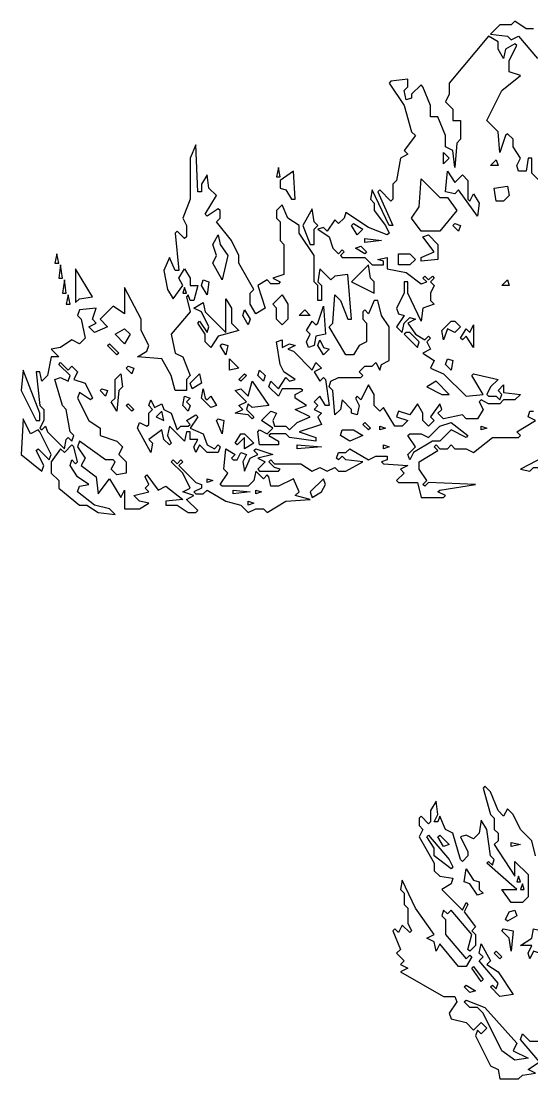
# Model space of a CAD drawing. Header units: millimetres. Extents: x -1861 to 1860, y -2 to 9002.
# Drawn here: x -1640 to -1042, y 1900 to 3142 of the extents above; entities that cross this region are included whole.
import ezdxf

# ---------------------------------------------------------------- set-up
doc = ezdxf.new("R2010")
doc.units = ezdxf.units.MM
doc.layers.add('ALMOND-DRAW-PROFILE', color=7, linetype='Continuous', lineweight=25)

msp = doc.modelspace()

# ---------------------------------------------------------------- linework, layer by layer
at = {"layer": 'ALMOND-DRAW-PROFILE'}
for points in [[(-1039.5, 3132.8), (-1048.3, 3132.8), (-1061.5, 3141.6), (-1065.9, 3137.2), (-1079.1, 3137.2), (-1090.1, 3126.2), (-1070.3, 3124), (-1065.9, 3119.6), (-1057.1, 3124), (-1035, 3097.6)], [(-1019.6, 2941.3), (-1041.7, 2963.3), (-1041.7, 2980.9), (-1046.1, 2980.9), (-1048.3, 2965.5), (-1057.1, 2965.5), (-1059.3, 2972.1), (-1054.9, 2980.9), (-1063.7, 2994.1), (-1063.7, 3002.9), (-1070.3, 3009.5), (-1072.5, 3007.3), (-1079.1, 2987.5), (-1081.3, 3011.7), (-1094.5, 3025), (-1076.9, 3060.2), (-1054.9, 3077.8), (-1068.1, 3082.2), (-1068.1, 3095.4), (-1059.3, 3113), (-1061.5, 3115.2), (-1072.5, 3108.6), (-1074.7, 3097.6), (-1081.3, 3108.6), (-1081.3, 3117.4), (-1092.3, 3124), (-1138.5, 3069), (-1138.5, 3055.8), (-1142.9, 3047), (-1134.1, 3038.2), (-1134.1, 3025), (-1125.3, 3025), (-1125.3, 3002.9), (-1129.7, 2998.5), (-1131.9, 2969.9), (-1134.1, 2989.7), (-1142.9, 2994.1), (-1142.9, 3007.3), (-1151.7, 3029.4), (-1160.5, 3029.4), (-1160.5, 3042.6), (-1169.3, 3064.6), (-1171.5, 3066.8), (-1182.6, 3055.8), (-1182.6, 3051.4), (-1189.2, 3049.2), (-1191.4, 3060.2), (-1187, 3064.6), (-1187, 3073.4), (-1206.8, 3071.2), (-1209, 3069), (-1191.4, 3042.6), (-1182.6, 3011.7), (-1178.2, 3007.3), (-1191.4, 2989.7), (-1187, 2985.3), (-1195.8, 2980.9), (-1200.2, 2954.5), (-1204.6, 2950.1), (-1204.6, 2932.5), (-1206.8, 2930.3), (-1220, 2943.5), (-1222.2, 2941.3), (-1204.6, 2901.7), (-1209, 2901.7), (-1228.8, 2943.5), (-1231, 2932.5), (-1226.6, 2928.1), (-1226.6, 2919.3), (-1213.4, 2901.7), (-1209, 2892.9), (-1211.2, 2890.7), (-1233.2, 2899.5), (-1259.6, 2917.1), (-1261.8, 2910.5), (-1268.4, 2903.9), (-1272.8, 2908.3), (-1281.6, 2895.1), (-1286, 2899.5), (-1292.6, 2897.3), (-1279.4, 2888.5), (-1275, 2875.2), (-1268.4, 2868.6), (-1264, 2873), (-1261.8, 2870.8), (-1266.2, 2866.4), (-1264, 2864.2), (-1237.6, 2864.2), (-1228.8, 2855.4), (-1215.6, 2855.4), (-1215.6, 2859.8), (-1222.2, 2862), (-1211.2, 2864.2), (-1211.2, 2851), (-1189.2, 2846.6), (-1171.5, 2833.4), (-1164.9, 2835.6), (-1169.3, 2840), (-1167.1, 2842.2), (-1162.7, 2837.8), (-1158.3, 2842.2), (-1156.1, 2840), (-1160.5, 2835.6), (-1156.1, 2831.2), (-1160.5, 2822.4), (-1160.5, 2813.6), (-1156.1, 2809.2), (-1169.3, 2804.8), (-1171.5, 2789.4), (-1187, 2822.4), (-1187, 2835.6), (-1191.4, 2835.6), (-1191.4, 2822.4), (-1200.2, 2804.8), (-1198, 2798.2), (-1191.4, 2796), (-1200.2, 2782.8), (-1193.6, 2776.2), (-1191.4, 2787.2), (-1184.8, 2793.8), (-1178.2, 2791.6), (-1187, 2787.2), (-1178.2, 2774), (-1167.1, 2767.4), (-1162.7, 2771.8), (-1160.5, 2769.6), (-1164.9, 2765.2), (-1160.5, 2756.4), (-1169.3, 2752), (-1156.1, 2743.2), (-1160.5, 2734.3), (-1145.1, 2727.7), (-1118.7, 2701.3), (-1098.9, 2703.5), (-1112.1, 2725.5), (-1109.9, 2727.7), (-1081.3, 2721.1), (-1090.1, 2712.3), (-1094.5, 2703.5), (-1092.3, 2701.3), (-1083.5, 2701.3), (-1079.1, 2696.9), (-1076.9, 2703.5), (-1081.3, 2707.9), (-1074.7, 2714.5), (-1074.7, 2705.7), (-1054.9, 2703.5), (-1061.5, 2696.9), (-1074.7, 2696.9), (-1079.1, 2692.5), (-1092.3, 2692.5), (-1101.1, 2696.9), (-1103.3, 2694.7), (-1098.9, 2685.9), (-1105.5, 2674.9), (-1118.7, 2674.9), (-1123.1, 2679.3), (-1145.1, 2674.9), (-1151.7, 2681.5), (-1147.3, 2685.9), (-1149.5, 2692.5), (-1160.5, 2677.1), (-1156.1, 2672.7), (-1162.7, 2666.1), (-1169.3, 2672.7), (-1169.3, 2681.5), (-1175.9, 2692.5), (-1184.8, 2679.3), (-1198, 2683.7), (-1200.2, 2677.1), (-1187, 2672.7), (-1193.6, 2666.1), (-1202.4, 2666.1), (-1215.6, 2688.1), (-1220, 2683.7), (-1226.6, 2690.3), (-1226.6, 2703.5), (-1233.2, 2714.5), (-1242, 2696.9), (-1246.4, 2701.3), (-1248.6, 2699.1), (-1244.2, 2690.3), (-1246.4, 2679.3), (-1253, 2681.5), (-1253, 2685.9), (-1264, 2696.9), (-1266.2, 2685.9), (-1272.8, 2679.3), (-1275, 2707.9), (-1279.4, 2712.3), (-1277.2, 2718.9), (-1268.4, 2723.3), (-1242, 2723.3), (-1239.8, 2725.5), (-1244.2, 2729.9), (-1237.6, 2736.5), (-1228.8, 2736.5), (-1224.4, 2740.9), (-1220, 2732.1), (-1217.8, 2738.7), (-1209, 2743.2), (-1209, 2782.8), (-1217.8, 2796), (-1222.2, 2813.6), (-1226.6, 2813.6), (-1233.2, 2798.2), (-1237.6, 2802.6), (-1239.8, 2800.4), (-1239.8, 2791.6), (-1235.4, 2787.2), (-1235.4, 2765.2), (-1244.2, 2760.8), (-1250.8, 2749.8), (-1259.6, 2749.8), (-1279.4, 2782.8), (-1275, 2787.2), (-1272.8, 2820.2), (-1266.2, 2813.6), (-1257.4, 2791.6), (-1253, 2791.6), (-1257.4, 2844.4), (-1272.8, 2842.2), (-1277.2, 2837.8), (-1290.4, 2851), (-1292.6, 2835.6), (-1288.2, 2831.2), (-1288.2, 2813.6), (-1292.6, 2813.6), (-1292.6, 2831.2), (-1297, 2835.6), (-1297, 2866.4), (-1314.6, 2892.9), (-1314.6, 2901.7), (-1327.9, 2910.5), (-1334.5, 2925.9), (-1341.1, 2919.3), (-1341.1, 2910.5), (-1336.7, 2906.1), (-1336.7, 2884.1), (-1332.3, 2879.6), (-1332.3, 2844.4), (-1345.5, 2840), (-1336.7, 2835.6), (-1338.9, 2833.4), (-1347.7, 2833.4), (-1352.1, 2837.8), (-1363.1, 2831.2), (-1354.3, 2804.8), (-1365.3, 2798.2), (-1371.9, 2809.2), (-1371.9, 2822.4), (-1367.5, 2826.8), (-1385.1, 2857.6), (-1385.1, 2866.4), (-1393.9, 2884.1), (-1411.5, 2906.1), (-1407.1, 2910.5), (-1407.1, 2919.3), (-1409.3, 2921.5), (-1422.5, 2912.7), (-1424.7, 2914.9), (-1411.5, 2936.9), (-1420.3, 2945.7), (-1422.5, 2961.1), (-1429.1, 2950.1), (-1429.1, 2941.3), (-1433.5, 2941.3), (-1435.7, 2996.3), (-1442.3, 2980.9), (-1442.3, 2932.5), (-1451.1, 2910.5), (-1446.7, 2901.7), (-1446.7, 2888.5), (-1448.9, 2886.3), (-1457.7, 2895.1), (-1460, 2892.9), (-1455.5, 2848.8), (-1460, 2848.8), (-1466.6, 2864.2), (-1473.2, 2848.8), (-1468.8, 2826.8), (-1462.2, 2815.8), (-1451.1, 2831.2), (-1455.5, 2840), (-1448.9, 2851), (-1442.3, 2840), (-1442.3, 2831.2), (-1433.5, 2831.2), (-1437.9, 2813.6), (-1442.3, 2813.6), (-1444.5, 2820.2), (-1446.7, 2818), (-1442.3, 2800.4), (-1464.4, 2774), (-1460, 2752), (-1451.1, 2747.6), (-1442.3, 2725.5), (-1446.7, 2721.1), (-1446.7, 2707.9), (-1460, 2707.9), (-1464.4, 2725.5), (-1475.4, 2745.4), (-1504, 2747.6), (-1493, 2754.2), (-1490.8, 2760.8), (-1499.6, 2778.4), (-1499.6, 2791.6), (-1519.4, 2829), (-1519.4, 2798.2), (-1532.6, 2807), (-1548, 2791.6), (-1539.2, 2782.8), (-1554.6, 2776.2), (-1561.2, 2782.8), (-1552.4, 2787.2), (-1556.8, 2791.6), (-1552.4, 2804.8), (-1572.2, 2802.6), (-1574.4, 2796), (-1570, 2791.6), (-1565.6, 2769.6), (-1572.2, 2763), (-1581, 2767.4), (-1594.2, 2758.6), (-1605.3, 2756.4), (-1596.4, 2747.6), (-1605.3, 2747.6), (-1609.7, 2725.5), (-1616.3, 2718.9), (-1618.5, 2729.9), (-1622.9, 2729.9), (-1618.5, 2690.3), (-1614.1, 2685.9), (-1614.1, 2672.7), (-1618.5, 2663.9), (-1616.3, 2661.7), (-1611.9, 2666.1), (-1609.7, 2659.5), (-1589.8, 2639.7), (-1587.6, 2650.7), (-1585.4, 2652.9), (-1581, 2648.5), (-1578.8, 2655.1), (-1583.2, 2659.5), (-1587.6, 2685.9), (-1592, 2690.3), (-1600.9, 2721.1), (-1594.2, 2723.3), (-1585.4, 2718.9), (-1583.2, 2725.5), (-1596.4, 2738.7), (-1594.2, 2740.9), (-1585.4, 2732.1), (-1581, 2736.5), (-1574.4, 2729.9), (-1578.8, 2721.1), (-1565.6, 2716.7), (-1556.8, 2699.1), (-1559, 2696.9), (-1572.2, 2705.7), (-1574.4, 2699.1), (-1561.2, 2672.7), (-1548, 2663.9), (-1548, 2655.1), (-1528.2, 2648.5), (-1521.6, 2641.9), (-1526, 2633.1), (-1517.2, 2624.3), (-1517.2, 2611.1), (-1528.2, 2608.9), (-1534.8, 2615.5), (-1530.4, 2624.3), (-1532.6, 2626.5), (-1541.4, 2626.5), (-1572.2, 2648.5), (-1574.4, 2641.9), (-1565.6, 2628.7), (-1570, 2619.9), (-1552.4, 2606.7), (-1550.2, 2586.8), (-1537, 2604.5), (-1523.8, 2582.4), (-1519.4, 2591.2), (-1519.4, 2569.2), (-1501.8, 2569.2), (-1490.8, 2575.8), (-1501.8, 2578), (-1508.4, 2584.6), (-1490.8, 2589), (-1495.2, 2593.4), (-1490.8, 2597.8), (-1495.2, 2606.7), (-1493, 2608.9), (-1479.8, 2591.2), (-1471, 2595.6), (-1451.1, 2580.2), (-1471, 2578), (-1471, 2573.6), (-1457.7, 2573.6), (-1444.5, 2564.8), (-1435.7, 2564.8), (-1433.5, 2567), (-1446.7, 2580.2), (-1437.9, 2584.6), (-1451.1, 2589), (-1442.3, 2593.4), (-1451.1, 2611.1), (-1464.4, 2624.3), (-1462.2, 2626.5), (-1457.7, 2622.1), (-1453.3, 2626.5), (-1451.1, 2624.3), (-1455.5, 2619.9), (-1435.7, 2600), (-1429.1, 2597.8), (-1429.1, 2593.4), (-1437.9, 2589), (-1435.7, 2586.8), (-1426.9, 2586.8), (-1422.5, 2591.2), (-1400.5, 2578), (-1382.9, 2573.6), (-1374.1, 2564.8), (-1365.3, 2569.2), (-1356.5, 2569.2), (-1352.1, 2564.8), (-1330.1, 2578), (-1301.4, 2580.2), (-1319.1, 2584.6), (-1314.6, 2589), (-1321.3, 2604.5), (-1338.9, 2595.6), (-1347.7, 2595.6), (-1349.9, 2606.7), (-1352.1, 2608.9), (-1356.5, 2604.5), (-1365.3, 2613.3), (-1367.5, 2602.3), (-1374.1, 2595.6), (-1404.9, 2595.6), (-1407.1, 2597.8), (-1398.3, 2611.1), (-1402.7, 2615.5), (-1400.5, 2639.7), (-1389.5, 2633.1), (-1393.9, 2628.7), (-1391.7, 2626.5), (-1387.3, 2626.5), (-1382.9, 2635.3), (-1376.3, 2633.1), (-1380.7, 2624.3), (-1378.5, 2613.3), (-1371.9, 2628.7), (-1363.1, 2633.1), (-1367.5, 2637.5), (-1365.3, 2639.7), (-1345.5, 2633.1), (-1363.1, 2628.7), (-1354.3, 2624.3), (-1363.1, 2615.5), (-1360.9, 2613.3), (-1338.9, 2613.3), (-1336.7, 2615.5), (-1343.3, 2617.7), (-1349.9, 2624.3), (-1347.7, 2626.5), (-1343.3, 2622.1), (-1312.4, 2622.1), (-1299.2, 2613.3), (-1290.4, 2617.7), (-1281.6, 2613.3), (-1272.8, 2617.7), (-1268.4, 2613.3), (-1259.6, 2613.3), (-1239.8, 2624.3), (-1259.6, 2626.5), (-1264, 2630.9), (-1268.4, 2626.5), (-1270.6, 2628.7), (-1268.4, 2635.3), (-1259.6, 2635.3), (-1255.2, 2639.7), (-1233.2, 2626.5), (-1224.4, 2630.9), (-1211.2, 2630.9), (-1211.2, 2626.5), (-1217.8, 2624.3), (-1215.6, 2622.1), (-1187, 2619.9), (-1195.8, 2615.5), (-1191.4, 2611.1), (-1200.2, 2602.3), (-1198, 2600), (-1175.9, 2600), (-1171.5, 2582.4), (-1145.1, 2582.4), (-1142.9, 2584.6), (-1151.7, 2589), (-1149.5, 2591.2), (-1107.7, 2597.8), (-1162.7, 2600), (-1167.1, 2595.6), (-1169.3, 2597.8), (-1164.9, 2602.3), (-1173.7, 2615.5), (-1173.7, 2624.3), (-1151.7, 2637.5), (-1156.1, 2641.9), (-1153.9, 2644.1), (-1149.5, 2639.7), (-1140.7, 2639.7), (-1136.3, 2644.1), (-1131.9, 2639.7), (-1118.7, 2639.7), (-1109.9, 2635.3), (-1087.9, 2652.9), (-1057.1, 2652.9), (-1054.9, 2655.1), (-1059.3, 2659.5), (-1037.3, 2672.7), (-1046.1, 2677.1), (-1043.9, 2683.7), (-1039.5, 2683.7)], [(-1037.3, 2161.9), (-1041.7, 2179.5), (-1054.9, 2192.8), (-1063.7, 2210.4), (-1070.3, 2217), (-1074.7, 2208.2), (-1081.3, 2214.8), (-1090.1, 2236.8), (-1096.7, 2243.4), (-1098.9, 2241.2), (-1090.1, 2210.4), (-1085.7, 2206), (-1085.7, 2192.8), (-1081.3, 2188.4), (-1081.3, 2179.5), (-1085.7, 2175.1), (-1061.5, 2137.7), (-1061.5, 2155.3), (-1046.1, 2139.9), (-1046.1, 2113.5), (-1052.7, 2106.9), (-1065.9, 2106.9), (-1076.9, 2122.3), (-1059.3, 2122.3), (-1094.5, 2153.1), (-1092.3, 2155.3), (-1087.9, 2150.9), (-1085.7, 2157.5), (-1090.1, 2161.9), (-1094.5, 2192.8), (-1101.1, 2203.8), (-1103.3, 2188.4), (-1109.9, 2181.8), (-1118.7, 2186.2), (-1125.3, 2184), (-1116.5, 2166.3), (-1116.5, 2161.9), (-1123.1, 2155.3), (-1125.3, 2157.5), (-1134.1, 2188.4), (-1142.9, 2192.8), (-1149.5, 2208.2), (-1151.7, 2201.6), (-1156.1, 2201.6), (-1151.7, 2210.4), (-1153.9, 2225.8), (-1160.5, 2214.8), (-1160.5, 2201.6), (-1162.7, 2199.4), (-1171.5, 2208.2), (-1173.7, 2206), (-1173.7, 2197.2), (-1169.3, 2192.8), (-1173.7, 2184), (-1156.1, 2153.1), (-1156.1, 2144.3), (-1149.5, 2137.7), (-1134.1, 2135.5), (-1136.3, 2128.9), (-1147.3, 2122.3), (-1123.1, 2098.1), (-1118.7, 2106.9), (-1116.5, 2104.7), (-1120.9, 2095.9), (-1107.7, 2078.3), (-1112.1, 2073.9), (-1107.7, 2069.5), (-1107.7, 2056.3), (-1114.3, 2049.7), (-1116.5, 2051.9), (-1112.1, 2069.5), (-1136.3, 2098.1), (-1140.7, 2093.7), (-1145.1, 2098.1), (-1147.3, 2091.5), (-1142.9, 2087.1), (-1142.9, 2069.5), (-1118.7, 2040.9), (-1114.3, 2045.3), (-1112.1, 2043.1), (-1118.7, 2032), (-1127.5, 2032), (-1149.5, 2058.5), (-1153.9, 2049.7), (-1156.1, 2060.7), (-1164.9, 2065.1), (-1156.1, 2069.5), (-1178.2, 2100.3), (-1193.6, 2133.3), (-1195.8, 2122.3), (-1191.4, 2117.9), (-1191.4, 2104.7), (-1187, 2100.3), (-1187, 2082.7), (-1182.6, 2073.9), (-1184.8, 2071.7), (-1193.6, 2080.5), (-1198, 2071.7), (-1202.4, 2076.1), (-1204.6, 2073.9), (-1195.8, 2051.9), (-1200.2, 2047.5), (-1191.4, 2038.6), (-1195.8, 2034.2), (-1187, 2029.8), (-1195.8, 2025.4), (-1145.1, 1996.8), (-1131.9, 1996.8), (-1129.7, 1990.2), (-1138.5, 1977), (-1136.3, 1970.4), (-1118.7, 1966), (-1109.9, 1957.2), (-1101.1, 1966), (-1094.5, 1959.4), (-1101.1, 1952.8), (-1105.5, 1957.2), (-1107.7, 1950.6), (-1090.1, 1915.4), (-1081.3, 1911), (-1079.1, 1900), (-1057.1, 1900), (-1052.7, 1904.4), (-1037.3, 1906.6), (-1046.1, 1911), (-1032.8, 1919.8), (-1054.9, 1946.2), (-1052.7, 1952.8), (-1043.9, 1944), (-1030.6, 1944)]]:
    msp.add_lwpolyline(points, dxfattribs=at)
for points in [[(-1145.1, 2974.3), (-1145.1, 2987.5), (-1138.5, 2980.9)], [(-1341.1, 2958.9), (-1336.7, 2958.9), (-1338.9, 2969.9)], [(-1090.1, 2972.1), (-1083.5, 2978.7), (-1081.3, 2972.1)], [(-1323.5, 2932.5), (-1319.1, 2932.5), (-1321.3, 2965.5), (-1336.7, 2954.5), (-1336.7, 2945.7), (-1330.1, 2943.5)], [(-1171.5, 2895.1), (-1182.6, 2910.5), (-1173.7, 2923.7), (-1171.5, 2956.7), (-1149.5, 2934.7), (-1140.7, 2934.7), (-1129.7, 2919.3), (-1149.5, 2895.1)], [(-1105.5, 2912.7), (-1127.5, 2943.5), (-1131.9, 2939.1), (-1142.9, 2941.3), (-1140.7, 2965.5), (-1131.9, 2952.3), (-1123.1, 2961.1), (-1116.5, 2954.5), (-1116.5, 2932.5), (-1114.3, 2930.3), (-1109.9, 2939.1), (-1103.3, 2928.1)], [(-1083.5, 2930.3), (-1085.7, 2945.7), (-1070.3, 2947.9), (-1068.1, 2936.9), (-1074.7, 2930.3)], [(-1301.4, 2879.6), (-1297, 2879.6), (-1297, 2897.3), (-1292.6, 2901.7), (-1297, 2906.1), (-1299.2, 2921.5), (-1310.2, 2901.7)], [(-1246.4, 2890.7), (-1253, 2901.7), (-1250.8, 2903.9), (-1239.8, 2897.3)], [(-1127.5, 2895.1), (-1134.1, 2901.7), (-1131.9, 2903.9), (-1125.3, 2901.7)], [(-1404.9, 2837.8), (-1415.9, 2857.6), (-1411.5, 2866.4), (-1415.9, 2879.6), (-1409.3, 2890.7), (-1407.1, 2879.6), (-1398.3, 2866.4)], [(-1237.6, 2881.8), (-1237.6, 2886.3), (-1217.8, 2884.1)], [(-1171.5, 2859.8), (-1171.5, 2864.2), (-1156.1, 2870.8), (-1169.3, 2888.5), (-1162.7, 2890.7), (-1151.7, 2879.6), (-1151.7, 2862)], [(-1600.9, 2857.6), (-1596.4, 2857.6), (-1598.6, 2868.6)], [(-1237.6, 2868.6), (-1248.6, 2875.2), (-1242, 2877.4), (-1235.4, 2870.8)], [(-1198, 2855.4), (-1198, 2868.6), (-1184.8, 2868.6), (-1178.2, 2862), (-1184.8, 2855.4)], [(-1596.4, 2840), (-1592, 2840), (-1594.2, 2855.4)], [(-1576.6, 2811.4), (-1572.2, 2815.8), (-1556.8, 2818), (-1576.6, 2851)], [(-1226.6, 2822.4), (-1226.6, 2835.6), (-1231, 2840), (-1233.2, 2855.4), (-1253, 2835.6)], [(-1592, 2822.4), (-1587.6, 2822.4), (-1589.8, 2837.8)], [(-1422.5, 2820.2), (-1429.1, 2831.2), (-1426.9, 2837.8), (-1420.3, 2835.6)], [(-1076.9, 2831.2), (-1070.3, 2837.8), (-1068.1, 2831.2)], [(-1587.6, 2809.2), (-1583.2, 2809.2), (-1585.4, 2820.2)], [(-1451.1, 2822.4), (-1446.7, 2822.4), (-1448.9, 2829)], [(-1334.5, 2785), (-1341.1, 2791.6), (-1341.1, 2804.8), (-1345.5, 2809.2), (-1334.5, 2820.2), (-1327.9, 2809.2), (-1327.9, 2791.6)], [(-1418.1, 2758.6), (-1424.7, 2765.2), (-1424.7, 2774), (-1433.5, 2787.2), (-1431.3, 2789.4), (-1422.5, 2776.2), (-1420.3, 2782.8), (-1429.1, 2800.4), (-1437.9, 2804.8), (-1426.9, 2811.4), (-1424.7, 2800.4), (-1400.5, 2776.2), (-1400.5, 2815.8), (-1393.9, 2804.8), (-1393.9, 2787.2), (-1385.1, 2778.4), (-1409.3, 2771.8)], [(-1303.6, 2758.6), (-1305.8, 2765.2), (-1301.4, 2774), (-1305.8, 2778.4), (-1299.2, 2789.4), (-1294.8, 2785), (-1292.6, 2787.2), (-1286, 2807), (-1283.8, 2774), (-1294.8, 2771.8), (-1297, 2760.8)], [(-1374.1, 2785), (-1380.7, 2796), (-1378.5, 2802.6), (-1371.9, 2791.6)], [(-1314.6, 2796), (-1308, 2802.6), (-1301.4, 2796)], [(-1145.1, 2767.4), (-1147.3, 2778.4), (-1136.3, 2789.4), (-1131.9, 2789.4), (-1125.3, 2782.8), (-1131.9, 2776.2), (-1140.7, 2780.6)], [(-1109.9, 2758.6), (-1118.7, 2771.8), (-1123.1, 2767.4), (-1125.3, 2769.6), (-1118.7, 2780.6), (-1114.3, 2776.2), (-1109.9, 2785)], [(-1519.4, 2763), (-1530.4, 2774), (-1519.4, 2780.6), (-1512.8, 2774)], [(-1175.9, 2758.6), (-1173.7, 2765.2), (-1184.8, 2776.2), (-1189.2, 2776.2), (-1191.4, 2774)], [(-1528.2, 2749.8), (-1539.2, 2760.8), (-1537, 2763), (-1526, 2752)], [(-1400.5, 2749.8), (-1407.1, 2760.8), (-1404.9, 2763), (-1398.3, 2760.8)], [(-1360.9, 2644.1), (-1363.1, 2659.5), (-1360.9, 2661.7), (-1352.1, 2657.3), (-1345.5, 2663.9), (-1358.7, 2672.7), (-1347.7, 2683.7), (-1341.1, 2681.5), (-1345.5, 2672.7), (-1343.3, 2666.1), (-1330.1, 2666.1), (-1325.7, 2661.7), (-1316.8, 2670.5), (-1301.4, 2677.1), (-1319.1, 2685.9), (-1305.8, 2690.3), (-1319.1, 2699.1), (-1319.1, 2703.5), (-1310.2, 2707.9), (-1312.4, 2710.1), (-1334.5, 2710.1), (-1338.9, 2701.3), (-1349.9, 2712.3), (-1347.7, 2718.9), (-1338.9, 2710.1), (-1330.1, 2723.3), (-1325.7, 2718.9), (-1319.1, 2721.1), (-1332.3, 2729.9), (-1336.7, 2738.7), (-1341.1, 2765.2), (-1334.5, 2767.4), (-1334.5, 2758.6), (-1325.7, 2763), (-1319.1, 2760.8), (-1327.9, 2756.4), (-1321.3, 2754.2), (-1299.2, 2732.1), (-1294.8, 2740.9), (-1288.2, 2734.3), (-1297, 2729.9), (-1290.4, 2718.9), (-1286, 2723.3), (-1283.8, 2721.1), (-1279.4, 2690.3), (-1283.8, 2690.3), (-1290.4, 2701.3), (-1297, 2694.7), (-1292.6, 2690.3), (-1297, 2685.9), (-1288.2, 2681.5), (-1292.6, 2677.1), (-1288.2, 2668.3), (-1314.6, 2659.5), (-1294.8, 2652.9), (-1294.8, 2648.5), (-1325.7, 2652.9), (-1330.1, 2657.3), (-1347.7, 2657.3), (-1349.9, 2655.1), (-1338.9, 2648.5), (-1338.9, 2644.1)], [(-1286, 2749.8), (-1292.6, 2760.8), (-1290.4, 2767.4), (-1286, 2758.6), (-1279.4, 2756.4)], [(-1396.1, 2732.1), (-1396.1, 2745.4), (-1385.1, 2734.3)], [(-1136.3, 2732.1), (-1142.9, 2738.7), (-1140.7, 2745.4), (-1134.1, 2743.2)], [(-1622.9, 2672.7), (-1618.5, 2672.7), (-1618.5, 2681.5), (-1638.3, 2732.1), (-1640.5, 2707.9)], [(-1510.6, 2727.7), (-1517.2, 2734.3), (-1515, 2736.5), (-1508.4, 2734.3)], [(-1356.5, 2718.9), (-1363.1, 2725.5), (-1360.9, 2732.1), (-1354.3, 2725.5)], [(-1528.2, 2683.7), (-1534.8, 2694.7), (-1530.4, 2699.1), (-1530.4, 2721.1), (-1523.8, 2727.7), (-1521.6, 2712.3), (-1526, 2707.9)], [(-1440.1, 2710.1), (-1442.3, 2716.7), (-1431.3, 2727.7), (-1429.1, 2716.7)], [(-1382.9, 2718.9), (-1385.1, 2721.1), (-1378.5, 2727.7), (-1376.3, 2725.5)], [(-1541.4, 2701.3), (-1548, 2707.9), (-1545.8, 2710.1), (-1539.2, 2707.9)], [(-1418.1, 2688.1), (-1429.1, 2699.1), (-1426.9, 2710.1), (-1424.7, 2699.1), (-1422.5, 2696.9), (-1418.1, 2701.3), (-1411.5, 2690.3)], [(-1369.7, 2674.9), (-1374.1, 2679.3), (-1389.5, 2681.5), (-1380.7, 2685.9), (-1385.1, 2690.3), (-1376.3, 2694.7), (-1389.5, 2707.9), (-1382.9, 2710.1), (-1374.1, 2701.3), (-1369.7, 2718.9), (-1349.9, 2690.3), (-1369.7, 2688.1), (-1374.1, 2692.5), (-1376.3, 2685.9), (-1367.5, 2677.1)], [(-1147.3, 2703.5), (-1138.5, 2703.5), (-1153.9, 2718.9), (-1164.9, 2712.3)], [(-1488.6, 2635.3), (-1504, 2663.9), (-1501.8, 2670.5), (-1493, 2666.1), (-1490.8, 2668.3), (-1490.8, 2681.5), (-1486.4, 2685.9), (-1490.8, 2690.3), (-1488.6, 2696.9), (-1484.2, 2688.1), (-1475.4, 2692.5), (-1473.2, 2685.9), (-1464.4, 2681.5), (-1457.7, 2661.7), (-1453.3, 2666.1), (-1444.5, 2666.1), (-1442.3, 2668.3), (-1446.7, 2672.7), (-1435.7, 2679.3), (-1433.5, 2677.1), (-1442.3, 2663.9), (-1426.9, 2657.3), (-1422.5, 2644.1), (-1413.7, 2639.7), (-1409.3, 2644.1), (-1407.1, 2641.9), (-1409.3, 2635.3), (-1422.5, 2635.3), (-1431.3, 2644.1), (-1435.7, 2635.3), (-1437.9, 2641.9), (-1433.5, 2650.7), (-1442.3, 2650.7), (-1442.3, 2659.5), (-1446.7, 2659.5), (-1448.9, 2648.5), (-1466.6, 2666.1), (-1468.8, 2655.1), (-1464.4, 2646.3), (-1466.6, 2644.1), (-1473.2, 2650.7), (-1475.4, 2661.7), (-1490.8, 2650.7), (-1486.4, 2646.3)], [(-1444.5, 2683.7), (-1451.1, 2690.3), (-1448.9, 2701.3), (-1442.3, 2699.1), (-1446.7, 2694.7), (-1442.3, 2690.3)], [(-1510.6, 2683.7), (-1517.2, 2690.3), (-1515, 2692.5), (-1508.4, 2685.9)], [(-1473.2, 2672.7), (-1475.4, 2683.7), (-1482, 2677.1)], [(-1616.3, 2613.3), (-1614.1, 2619.9), (-1622.9, 2637.5), (-1620.7, 2639.7), (-1607.5, 2626.5), (-1605.3, 2633.1), (-1618.5, 2659.5), (-1620.7, 2661.7), (-1629.5, 2657.3), (-1638.3, 2674.9), (-1640.5, 2633.1)], [(-1404.9, 2657.3), (-1411.5, 2672.7), (-1409.3, 2674.9), (-1402.7, 2672.7)], [(-1233.2, 2661.7), (-1239.8, 2668.3), (-1237.6, 2670.5), (-1231, 2663.9)], [(-1184.8, 2626.5), (-1187, 2633.1), (-1178.2, 2641.9), (-1187, 2655.1), (-1184.8, 2657.3), (-1171.5, 2657.3), (-1162.7, 2652.9), (-1149.5, 2666.1), (-1136.3, 2670.5), (-1116.5, 2655.1), (-1118.7, 2652.9), (-1136.3, 2661.7), (-1149.5, 2648.5), (-1158.3, 2648.5), (-1180.4, 2635.3)], [(-1378.5, 2639.7), (-1378.5, 2652.9), (-1387.3, 2644.1), (-1389.5, 2646.3), (-1382.9, 2657.3), (-1378.5, 2657.3), (-1367.5, 2646.3)], [(-1255.2, 2648.5), (-1266.2, 2655.1), (-1264, 2661.7), (-1250.8, 2661.7), (-1239.8, 2655.1)], [(-1220, 2661.7), (-1220, 2666.1), (-1213.4, 2663.9)], [(-1101.1, 2661.7), (-1101.1, 2666.1), (-1094.5, 2663.9)], [(-1530.4, 2562.6), (-1537, 2569.2), (-1554.6, 2573.6), (-1574.4, 2589), (-1572.2, 2595.6), (-1561.2, 2597.8), (-1574.4, 2606.7), (-1583.2, 2619.9), (-1581, 2626.5), (-1576.6, 2622.1), (-1574.4, 2624.3), (-1578.8, 2641.9), (-1581, 2644.1), (-1589.8, 2635.3), (-1594.2, 2639.7), (-1605.3, 2624.3), (-1605.3, 2611.1), (-1596.4, 2602.3), (-1596.4, 2593.4), (-1572.2, 2573.6), (-1563.4, 2573.6), (-1550.2, 2564.8)], [(-1316.8, 2639.7), (-1316.8, 2644.1), (-1288.2, 2641.9)], [(-1215.6, 2639.7), (-1215.6, 2644.1), (-1209, 2641.9)], [(-1054.9, 2615.5), (-1043.9, 2613.3), (-1039.5, 2617.7), (-1021.8, 2617.7), (-1015.2, 2633.1), (-1017.4, 2635.3)], [(-1422.5, 2600), (-1422.5, 2604.5), (-1415.9, 2602.3)], [(-1299.2, 2582.4), (-1288.2, 2589), (-1283.8, 2597.8), (-1286, 2604.5), (-1301.4, 2589)], [(-1391.7, 2586.8), (-1391.7, 2591.2), (-1371.9, 2589)], [(-1365.3, 2586.8), (-1365.3, 2591.2), (-1358.7, 2589)], [(-1374.1, 2573.6), (-1374.1, 2578), (-1367.5, 2575.8)], [(-1136.3, 2146.5), (-1156.1, 2161.9), (-1156.1, 2170.7), (-1164.9, 2184), (-1162.7, 2186.2), (-1138.5, 2157.5), (-1134.1, 2148.7)], [(-1145.1, 2172.9), (-1151.7, 2184), (-1149.5, 2186.2), (-1138.5, 2175.1)], [(-1065.9, 2172.9), (-1065.9, 2177.3), (-1054.9, 2175.1)], [(-1105.5, 2115.7), (-1114.3, 2128.9), (-1120.9, 2131.1), (-1118.7, 2146.5), (-1109.9, 2133.3), (-1103.3, 2131.1), (-1103.3, 2122.3), (-1098.9, 2117.9)], [(-1059.3, 2131.1), (-1054.9, 2131.1), (-1057.1, 2137.7)], [(-1054.9, 2122.3), (-1050.5, 2122.3), (-1052.7, 2128.9)], [(-1070.3, 2084.9), (-1072.5, 2087.1), (-1068.1, 2095.9), (-1061.5, 2098.1), (-1059.3, 2091.5)], [(-1065.9, 2049.7), (-1068.1, 2065.1), (-1076.9, 2073.9), (-1074.7, 2076.1), (-1063.7, 2073.9)], [(-1021.8, 2018.8), (-1032.8, 2047.5), (-1039.5, 2049.7), (-1043.9, 2040.9), (-1046.1, 2047.5), (-1041.7, 2056.3), (-1054.9, 2056.3), (-1041.7, 2065.1), (-1039.5, 2076.1), (-1010.8, 2069.5), (-1024, 2065.1), (-1010.8, 2060.7)], [(-1079.1, 1996.8), (-1090.1, 2007.8), (-1087.9, 2010), (-1083.5, 2005.6), (-1081.3, 2012.2), (-1103.3, 2038.6), (-1098.9, 2043.1), (-1103.3, 2047.5), (-1101.1, 2058.5), (-1090.1, 2038.6), (-1094.5, 2034.2), (-1081.3, 2025.4), (-1063.7, 1999)], [(-1079.1, 2040.9), (-1085.7, 2047.5), (-1083.5, 2049.7), (-1076.9, 2043.1)], [(-1101.1, 2014.4), (-1112.1, 2029.8), (-1109.9, 2032), (-1098.9, 2016.6)], [(-1114.3, 2001.2), (-1120.9, 2007.8), (-1118.7, 2010), (-1107.7, 2003.4)], [(-1061.5, 1922), (-1076.9, 1933), (-1098.9, 1977), (-1105.5, 1983.6), (-1114.3, 1983.6), (-1120.9, 1990.2), (-1118.7, 1992.4), (-1096.7, 1983.6), (-1059.3, 1941.8), (-1063.7, 1933), (-1046.1, 1924.2)]]:
    msp.add_lwpolyline(points, close=True, dxfattribs=at)

doc.saveas('drawing.dxf')
